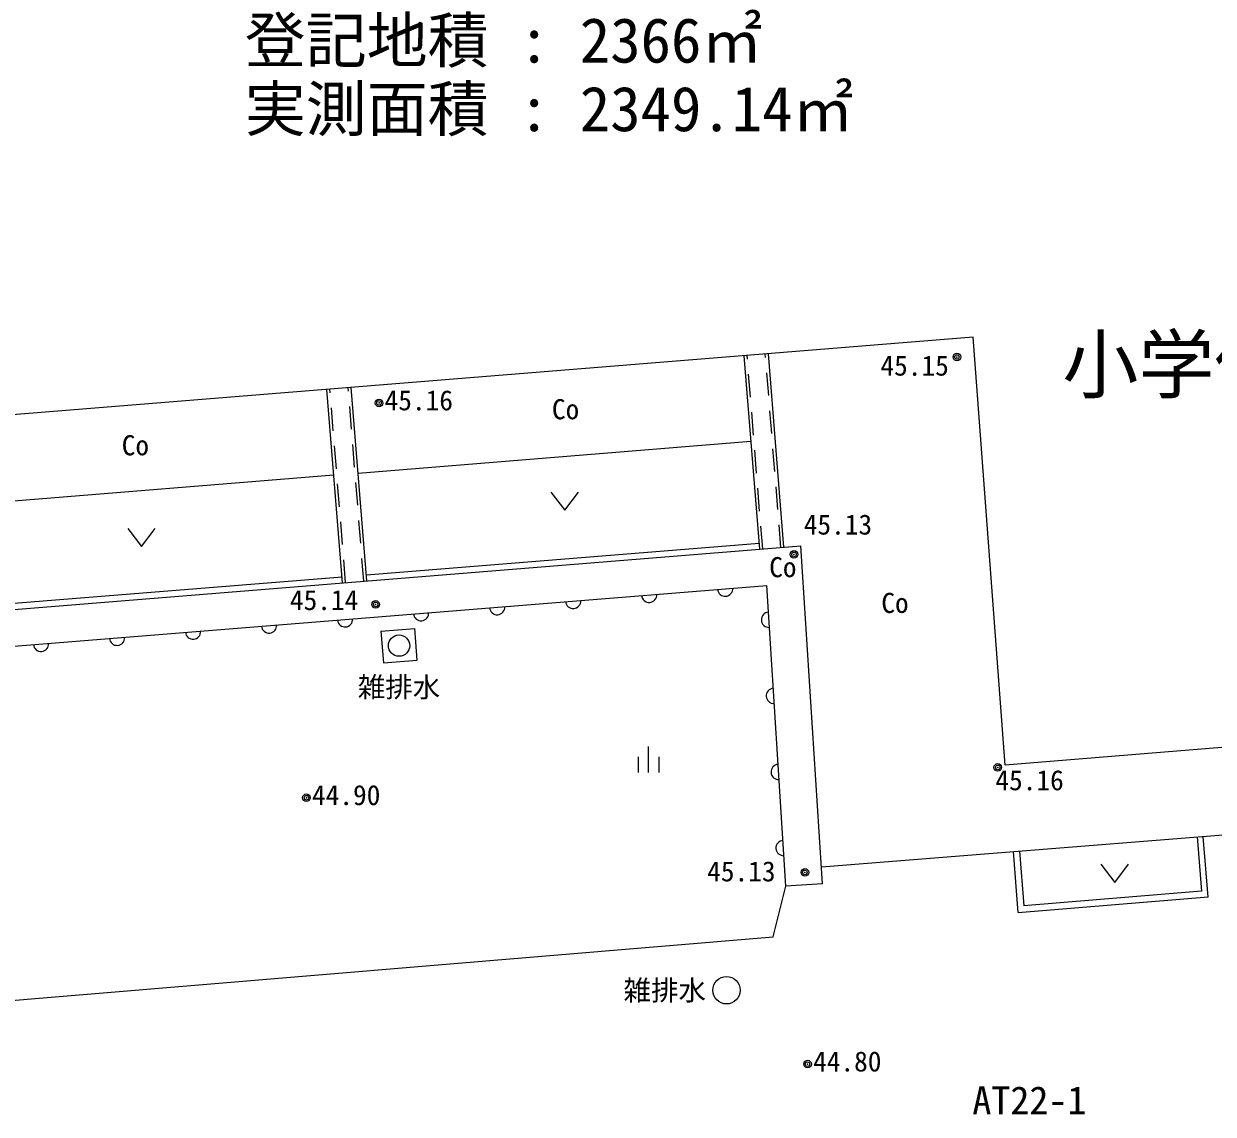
# Model space of a CAD drawing. Units: millimetres, scale not verified. Extents: x -29071210 to -28860960, y -117775216 to -117329466.
# Drawn here: x -29005729 to -28986217, y -117600546 to -117582657 of the extents above; entities that cross this region are included whole.
import ezdxf
from ezdxf.enums import TextEntityAlignment as Align

# ---------------------------------------------------------------- set-up
doc = ezdxf.new("R2010")
doc.units = ezdxf.units.MM
doc.header["$LTSCALE"] = 250
doc.header["$PDMODE"] = 32
doc.header["$PDSIZE"] = 125
doc.linetypes.add('USER4', pattern=[2.5, 1.5, -1])
for name, color, linetype, lineweight in [('S-SUV', 7, 'Continuous', 13), ('S-SUV-HTXT', 7, 'Continuous', 13), ('S-SUV-SRVR', 3, 'Continuous', 13), ('S-SUV-STR', 1, 'Continuous', 25)]:
    doc.layers.add(name, color=color, linetype=linetype, lineweight=lineweight)
doc.styles.add('ＭＳ ゴシック', font='')
doc.styles.get('ＭＳ ゴシック').set_extended_font_data('MS Gothic')

# ---------------------------------------------------------------- blocks, each defined once
blk = doc.blocks.new('ﾌﾟﾛｯﾄﾏｰｸ-03_1')
at = {"color": 3, "linetype": 'Continuous', "lineweight": 25}
blk.add_circle((0, 0), 0.5, dxfattribs=at)
at = {"color": 3}
blk.add_point((0, 0), dxfattribs=at)
blk = doc.blocks.new('畑')
at = {"color": 7, "linetype": 'Continuous', "lineweight": 13}
for p, q in [((-1.5, 1), (0, -1)), ((0, -1), (1.5, 1))]:
    blk.add_line(p, q, dxfattribs=at)
blk = doc.blocks.new('荒地')
at = {"color": 7, "linetype": 'Continuous', "lineweight": 13}
for p, q in [((0, -1.25), (0, 1.25)), ((-1, 0.25), (-1, -1.25)), ((1, 0.25), (1, -1.25))]:
    blk.add_line(p, q, dxfattribs=at)

msp = doc.modelspace()

# ---------------------------------------------------------------- linework, layer by layer
at = {"layer": 'S-SUV'}
for p, q in [((-28993657, -117591277.3), (-28993913, -117588104)), ((-28993258.3, -117591245.1), (-28993514.3, -117588071.9)), ((-29000101.1, -117591797.2), (-29000357.1, -117588623.9)), ((-29000499.8, -117591829.4), (-29000755.8, -117588656.1)), ((-29000243.9, -117590027.1), (-28993799.8, -117589507.2)), ((-29007628.5, -117590622.9), (-29000642.6, -117590059.3)), ((-29000109.1, -117591697.5), (-28993665.1, -117591177.6)), ((-29006890.9, -117592345), (-28992980.5, -117591222.7)), ((-28992627.2, -117596765.8), (-28992980.5, -117591222.7)), ((-29006799.1, -117592237.2), (-29000507.8, -117591729.7)), ((-29007441.9, -117592991.4), (-28993540.5, -117591869.8)), ((-28993226, -117596804), (-28993540.5, -117591869.8)), ((-28999872, -117592620), (-28999315.5, -117592575.8)), ((-28999872, -117592620), (-28999830.5, -117593142.2)), ((-28999274, -117593098), (-28999315.5, -117592575.8)), ((-28999830.5, -117593142.2), (-28999274, -117593098)), ((-28992644.8, -117596489.6), (-28983090.5, -117595726.9)), ((-28986478.7, -117595997.4), (-28986407.6, -117596887.5)), ((-28986299.3, -117596987.3), (-28986379, -117595989.4)), ((-28989414, -117597236), (-28989493.7, -117596238)), ((-28989394, -117596230.1), (-28989322.3, -117597128.1)), ((-28993437, -117597634), (-28993226, -117596804)), ((-28992627.2, -117596765.8), (-28993226, -117596804)), ((-28989414, -117597236), (-28986300, -117596979)), ((-28986407.6, -117596887.5), (-28989322.3, -117597128.1))]:
    msp.add_line(p, q, dxfattribs=at)
at = {"layer": 'S-SUV', "linetype": 'USER4'}
for p, q in [((-28993607.2, -117591273.3), (-28993863.2, -117588100)), ((-28993308.2, -117591249.2), (-28993564.2, -117588075.9)), ((-29000150.9, -117591801.2), (-29000406.9, -117588628)), ((-29000449.9, -117591825.3), (-29000705.9, -117588652.1))]:
    msp.add_line(p, q, dxfattribs=at)
at = {"layer": 'S-SUV'}
msp.add_lwpolyline([(-29022011, -117584987), (-29021069, -117584917), (-29020136, -117586377), (-29018436, -117588451), (-29016419, -117590375), (-29009109, -117597295), (-29008602, -117597655), (-29006657, -117598739), (-28993437, -117597634)], dxfattribs=at)
for centre, radius in [((-28999573, -117592859), 175), ((-28994202, -117598512), 225)]:
    msp.add_circle(centre, radius, dxfattribs=at)
for centre, start, end in [((-28994223.5, -117591924.8), 184.6571, 4.56782), ((-28996717.3, -117592126), 184.6571, 4.56782), ((-28995470.4, -117592025.4), 184.6571, 4.56782), ((-28999211.2, -117592327.2), 184.6571, 4.56782), ((-28997964.3, -117592226.6), 184.6571, 4.56782), ((-28993504.4, -117592434.4), 93.69147, 273.6022), ((-29001705, -117592528.4), 184.6571, 4.56782), ((-29000458.1, -117592427.8), 184.6571, 4.56782), ((-29004198.9, -117592729.6), 184.6571, 4.56782), ((-29002951.9, -117592629), 184.6571, 4.56782), ((-29005445.8, -117592830.2), 184.6571, 4.56782), ((-28993424.8, -117593682.9), 93.69147, 273.6022), ((-28993345.3, -117594931.3), 93.69147, 273.6022), ((-28993265.7, -117596179.8), 93.69147, 273.6022)]:
    msp.add_arc(centre, 125.1, start, end, dxfattribs=at)
at = {"layer": 'S-SUV-STR'}
msp.add_lwpolyline([(-28930436, -117590618), (-28944548, -117591817), (-28946047.9, -117574098), (-28948659, -117574302), (-28948079, -117581488), (-28954904, -117581999), (-28954094, -117591921), (-28989628, -117594817), (-28990156.6, -117587801), (-29007137.6, -117589171), (-29007713, -117581495)], dxfattribs=at)

# ---------------------------------------------------------------- block references
at = {"layer": 'S-SUV'}
for name, p, xscale, yscale in [('畑', (-28996855.8, -117590488.6), 150, 150), ('畑', (-29003797.2, -117591084.7), 150, 150), ('荒地', (-28995479.5, -117594727.1), 169.9728, 169.9728), ('畑', (-28987833.2, -117596592.5), 150, 150)]:
    msp.add_blockref(name, p, dxfattribs=dict(at, xscale=xscale, yscale=yscale))
at = {"layer": 'S-SUV-SRVR', "xscale": 75, "yscale": 75}
for p in [(-28990421.7, -117588123.8), (-28999901, -117588877.4), (-28993094.1, -117591362.1), (-28999956.9, -117592182.4), (-28989750.5, -117594856.1), (-29001092, -117595354), (-28992915.7, -117596579.2), (-28992872, -117599724)]:
    msp.add_blockref('ﾌﾟﾛｯﾄﾏｰｸ-03_1', p, dxfattribs=at)

# ---------------------------------------------------------------- texts
at = {"layer": 'S-SUV-HTXT', "style": 'ＭＳ ゴシック'}
for s, height, p in [('登記地積 : 2366㎡', 733.1, (-29002104.1, -117583514.2)), ('実測面積 : 2349.14㎡', 733.1, (-29002104.1, -117584639.2)), ('Co', 329.9, (-28997064.9, -117589244.4)), ('Co', 329.9, (-29004122.1, -117589835.6)), ('Co', 329.9, (-28993501, -117591835.2)), ('Co', 329.9, (-28991661.4, -117592422))]:
    msp.add_text(s, height=height, dxfattribs=at).set_placement(p, align=Align.BOTTOM_LEFT)
for s, height, p in [('小学低学年教室棟', 916.4, (-28983693.5, -117588244.4)), ('雑排水', 329.9, (-28999573.6, -117593539.6)), ('雑排水', 329.9, (-28995214.4, -117598513.2))]:
    msp.add_text(s, height=height, dxfattribs=at).set_placement(p, align=Align.MIDDLE_CENTER)
at = {"layer": 'S-SUV-SRVR', "style": 'ＭＳ ゴシック'}
for s, p in [('45.15', (-28991676, -117588528.6)), ('45.16', (-28999810.2, -117589097.6)), ('45.13', (-28992934.3, -117591135.8)), ('45.14', (-29001363.1, -117592374.1)), ('45.16', (-28989790.5, -117595330.2)), ('44.90', (-29001001.1, -117595574.2)), ('45.13', (-28994518.4, -117596825.2)), ('44.80', (-28992781.1, -117599944.2))]:
    msp.add_text(s, height=329.9, dxfattribs=at).set_placement(p, align=Align.BOTTOM_LEFT)
at = {"layer": 'S-SUV-SRVR', "color": 7, "style": 'ＭＳ ゴシック'}
msp.add_text('AT22-1', height=458.2, dxfattribs=at).set_placement((-28990167.9, -117600087.6), align=Align.TOP_LEFT)

doc.saveas('drawing.dxf')
